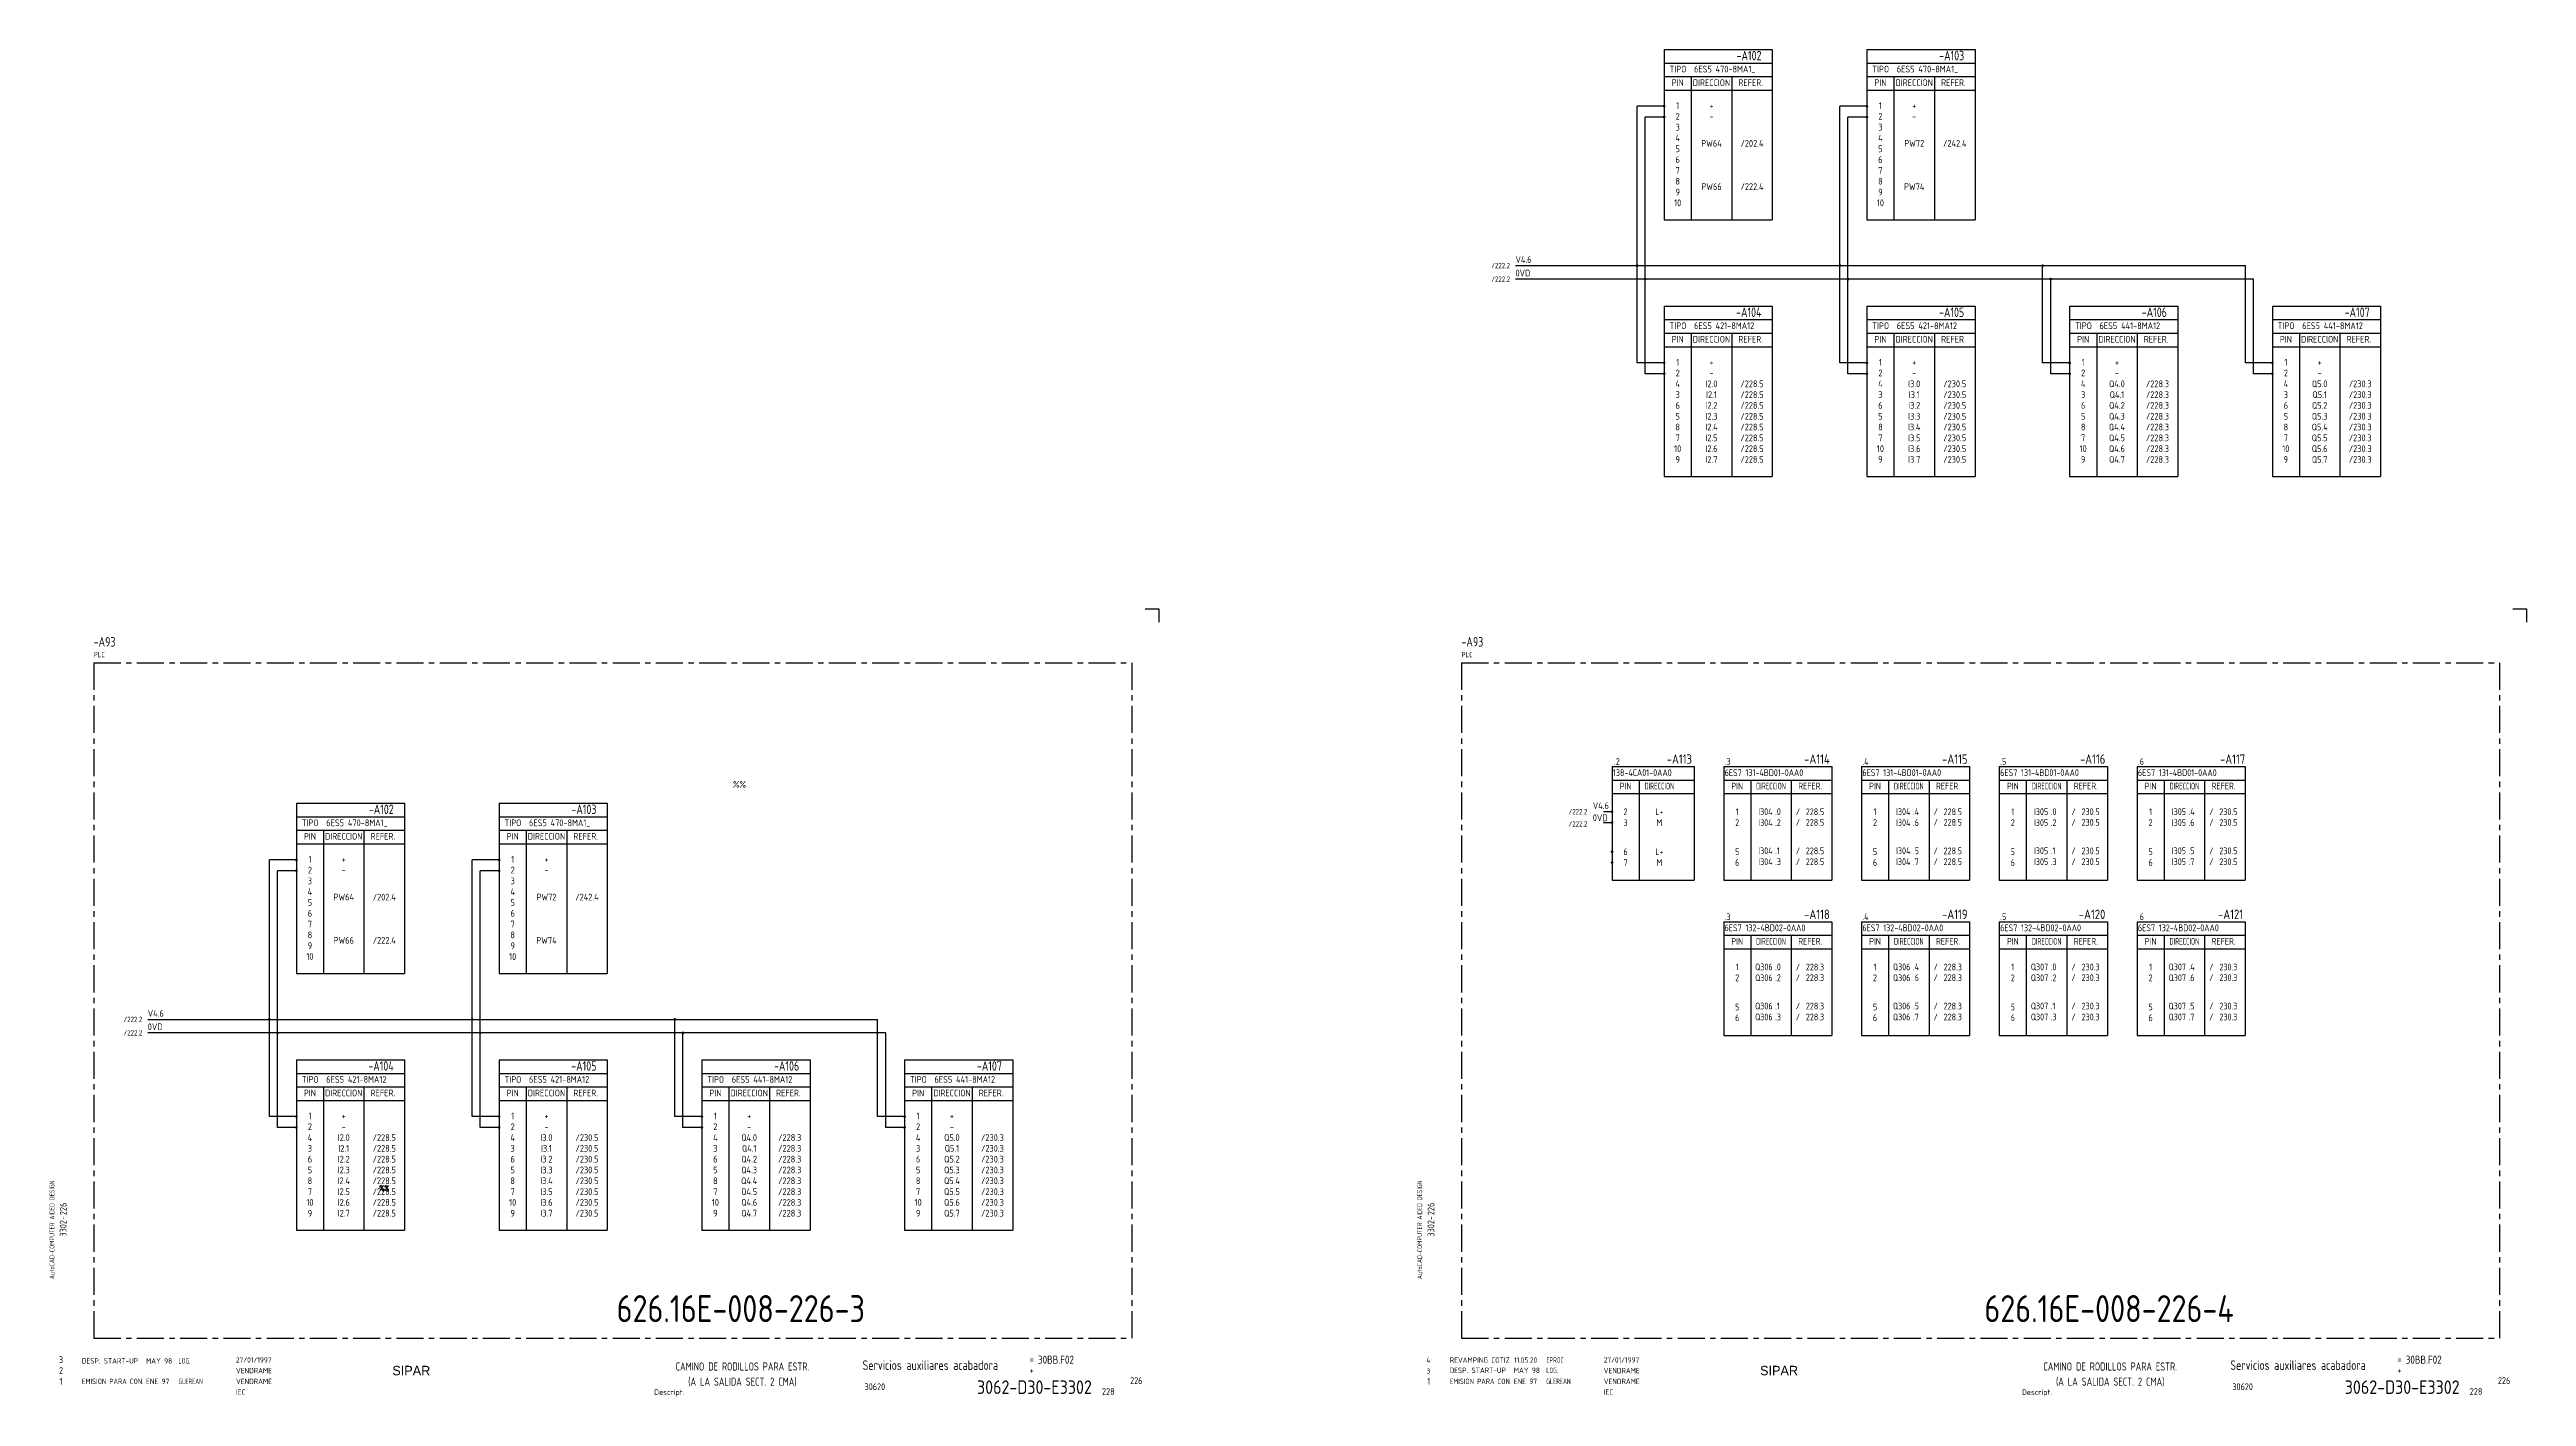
# Model space of a CAD drawing. Extents: x 10 to 926, y 5 to 504.
import ezdxf
from ezdxf.enums import TextEntityAlignment as Align

# ---------------------------------------------------------------- set-up
doc = ezdxf.new("R2010")
doc.units = 0
doc.header["$LTSCALE"] = 8
doc.header["$MEASUREMENT"] = 0
doc.linetypes.add('CENTER', pattern=[2, 1.25, -0.25, 0.25, -0.25])
doc.layers.get('0').update_dxf_attribs({"linetype": 'CONTINUOUS'})
doc.layers.add('CART', color=7, linetype='CONTINUOUS')
doc.styles.add('DIN', font='DIN', dxfattribs={"width": 0.85})
doc.styles.add('SIMPLEX', font='SIMPLEX', dxfattribs={"width": 0.9})
doc.styles.add('UNIV', font='UNIV')

# ---------------------------------------------------------------- blocks, each defined once
blk = doc.blocks.new('WB-FG100')
at = {"layer": 'CART', "color": 1}
for p, q in [((415, 297), (420, 297)), ((420, 297), (420, 292))]:
    blk.add_line(p, q, dxfattribs=at)
at = {"layer": 'CART', "color": 1, "style": 'DIN', "width": 0.8}
blk.add_text('AutoCAD-COMPUTER AIDED DESIGN', height=1.8, rotation=90, dxfattribs=at).set_placement((11.47, 48.84))
at = {"layer": 'CART', "color": 3, "style": 'DIN', "width": 0.8}
for s, p in [('=', (372.24, 17.91)), ('+', (372.24, 13.87))]:
    blk.add_text(s, height=2.5, dxfattribs=at).set_placement(p)
at = {"layer": 'CART', "color": 7, "style": 'DIN', "width": 0.9}
blk.add_attdef('FILE', text='', height=2.5, rotation=90, dxfattribs=at).set_placement((15.95, 68.38), align=Align.CENTER)
for tag, p in [('MOD-3', (13.92, 19)), ('MOD-2', (13.92, 15)), ('MOD-1', (13.92, 11)), ('NR.COMMESSA', (315, 9))]:
    blk.add_attdef(tag, text='', height=2.5, dxfattribs=at).set_placement(p, align=Align.MIDDLE)
at = {"layer": 'CART', "color": 7, "style": 'DIN'}
for tag, width, p in [('REV-3', 0.9, (21.66, 19)), ('DATA-3', 0.9, (45.37, 19)), ('NOME-3', 0.9, (57.37, 19)), ('REV-2', 0.9, (21.66, 15)), ('REV-1', 0.9, (21.66, 11)), ('DATA-2', 0.9, (45.37, 15)), ('DATA-1', 0.9, (45.37, 11)), ('NOME-1', 0.7, (57.37, 11)), ('NOME-2', 0.9, (57.37, 15))]:
    blk.add_attdef(tag, text='', height=2, dxfattribs=dict(at, width=width)).set_placement(p, align=Align.MIDDLE_LEFT)
at = {"layer": 'CART', "color": 7, "style": 'DIN', "width": 0.9}
for tag, p, height in [('DATA', (78.64, 17.94), 2), ('ESECUTORE', (78.64, 13.97), 2), ('CONTROLLORE', (78.64, 9.99), 2), ('NORMA', (78.64, 6.01), 2), ('SEGUE', (398.93, 5.65), 2.8)]:
    blk.add_attdef(tag, p, '', height=height, dxfattribs=at)
at = {"layer": 'CART', "color": 2, "style": 'DIN', "width": 0.9}
for tag, p in [('TITOLO-1/3', (266.5, 18.23)), ('TITOLO-3/3', (266.5, 8.13)), ('TITOLO-2/3', (266.5, 13.18)), ('TITOLO-2/2', (266.5, 10.68)), ('TITOLO-1/2', (266.5, 15.73))]:
    blk.add_attdef(tag, text='', height=3.5, dxfattribs=at).set_placement(p, align=Align.MIDDLE)
at = {"layer": 'CART', "color": 3, "style": 'DIN', "width": 0.9}
blk.add_attdef('ASSIEME', text='', height=3.5, dxfattribs=at).set_placement((334, 17), align=Align.MIDDLE)
at = {"layer": 'CART', "color": 3, "style": 'DIN', "width": 0.85}
for tag, p in [('=', (375.33, 16.63)), ('+', (375.33, 12.76))]:
    blk.add_attdef(tag, text='', height=3, dxfattribs=at).set_placement(p, align=Align.BOTTOM_LEFT)
at = {"layer": 'CART', "color": 2, "style": 'DIN', "width": 0.9}
blk.add_attdef('DISEGNO', text='', height=5, dxfattribs=at).set_placement((395.27, 6.35), align=Align.RIGHT)
at = {"layer": 'CART', "color": 3, "style": 'DIN', "width": 0.9}
blk.add_attdef('FOGLIO', text='', height=2.8, dxfattribs=at).set_placement((414.2, 9.56), align=Align.RIGHT)
at = {"layer": 'CART', "color": 1, "style": 'DIN', "width": 0.9}
blk.add_attdef('TIPOLOGIA', (233.37, 6), '', height=2, dxfattribs=at)
blk = doc.blocks.new('DESP')
at = {"linetype": 'Continuous', "style": 'DIN'}
for s, width, p in [('DESP. START-UP', 0.85, (21.62, 17.59)), ('MAY 98', 0.85, (45.38, 17.59)), ('LOG.', 0.7, (57.38, 17.59))]:
    blk.add_text(s, height=2, dxfattribs=dict(at, width=width)).set_placement(p)

msp = doc.modelspace()

# ---------------------------------------------------------------- linework, layer by layer
at = {"color": 3}
for p, q in [((607, 504), (607, 441)), ((607, 504), (647, 504)), ((647, 504), (647, 441)), ((682, 504), (682, 441)), ((682, 504), (722, 504)), ((722, 504), (722, 441)), ((607, 499), (647, 499)), ((682, 499), (722, 499)), ((607, 494), (647, 494)), ((607, 489), (647, 489)), ((617, 494), (617, 441)), ((632, 494), (632, 441)), ((682, 494), (722, 494)), ((682, 489), (722, 489)), ((692, 494), (692, 441)), ((707, 494), (707, 441)), ((607, 441), (647, 441)), ((682, 441), (722, 441)), ((607, 409), (607, 346)), ((607, 409), (647, 409)), ((607, 404), (647, 404)), ((647, 409), (647, 346)), ((682, 409), (722, 409)), ((682, 409), (682, 346)), ((682, 404), (722, 404)), ((722, 409), (722, 346)), ((757, 409), (797, 409)), ((757, 409), (757, 346)), ((757, 404), (797, 404)), ((797, 409), (797, 346)), ((832, 409), (872, 409)), ((832, 409), (832, 346)), ((832, 404), (872, 404)), ((872, 409), (872, 346)), ((607, 399), (647, 399)), ((617, 399), (617, 346)), ((632, 399), (632, 346)), ((682, 399), (722, 399)), ((692, 399), (692, 346)), ((707, 399), (707, 346)), ((757, 399), (797, 399)), ((767, 399), (767, 346)), ((782, 399), (782, 346)), ((832, 399), (872, 399)), ((842, 399), (842, 346)), ((857, 399), (857, 346)), ((607, 394), (647, 394)), ((682, 394), (722, 394)), ((757, 394), (797, 394)), ((832, 394), (872, 394)), ((607, 346), (647, 346)), ((682, 346), (722, 346)), ((757, 346), (797, 346)), ((832, 346), (872, 346)), ((587.72, 238.59), (587.72, 196.46)), ((587.72, 238.59), (618.04, 238.59)), ((618.04, 238.59), (618.04, 196.46)), ((629.02, 238.59), (669.02, 238.59)), ((629.02, 238.59), (629.02, 196.46)), ((669.02, 238.59), (669.02, 196.46)), ((680, 238.59), (680, 196.46)), ((680, 238.59), (720, 238.59)), ((720, 238.59), (720, 196.46)), ((730.97, 238.59), (770.97, 238.59)), ((730.97, 238.59), (730.97, 196.46)), ((770.97, 238.59), (770.97, 196.46)), ((781.95, 238.59), (821.95, 238.59)), ((781.95, 238.59), (781.95, 196.46)), ((821.95, 238.59), (821.95, 196.46)), ((587.72, 233.59), (618.04, 233.59)), ((597.72, 233.59), (597.72, 196.46)), ((629.02, 233.59), (669.02, 233.59)), ((639.02, 233.59), (639.02, 196.46)), ((654.02, 233.59), (654.02, 196.46)), ((680, 233.59), (720, 233.59)), ((690, 233.59), (690, 196.46)), ((705, 233.59), (705, 196.46)), ((730.97, 233.59), (770.97, 233.59)), ((740.97, 233.59), (740.97, 196.46)), ((755.97, 233.59), (755.97, 196.46)), ((781.95, 233.59), (821.95, 233.59)), ((791.95, 233.59), (791.95, 196.46)), ((806.95, 233.59), (806.95, 196.46)), ((101, 225), (101, 162)), ((101, 225), (141, 225)), ((101, 220), (141, 220)), ((141, 225), (141, 162)), ((176, 225), (176, 162)), ((176, 225), (216, 225)), ((176, 220), (216, 220)), ((216, 225), (216, 162)), ((587.72, 228.59), (618.04, 228.59)), ((629.02, 228.59), (669.02, 228.59)), ((680, 228.59), (720, 228.59)), ((730.97, 228.59), (770.97, 228.59)), ((781.95, 228.59), (821.95, 228.59)), ((101, 215), (141, 215)), ((111, 215), (111, 162)), ((126, 215), (126, 162)), ((176, 215), (216, 215)), ((186, 215), (186, 162)), ((201, 215), (201, 162)), ((101, 210), (141, 210)), ((176, 210), (216, 210)), ((587.72, 196.46), (618.04, 196.46)), ((629.02, 196.46), (669.02, 196.46)), ((680, 196.46), (720, 196.46)), ((730.97, 196.46), (770.97, 196.46)), ((781.95, 196.46), (821.95, 196.46)), ((629.02, 181.13), (629.02, 139)), ((629.02, 181.13), (669.02, 181.13)), ((629.02, 176.13), (669.02, 176.13)), ((639.02, 176.13), (639.02, 139)), ((654.02, 176.13), (654.02, 139)), ((669.02, 181.13), (669.02, 139)), ((680, 181.13), (720, 181.13)), ((680, 181.13), (680, 139)), ((680, 176.13), (720, 176.13)), ((690, 176.13), (690, 139)), ((705, 176.13), (705, 139)), ((720, 181.13), (720, 139)), ((730.97, 181.13), (770.97, 181.13)), ((730.97, 181.13), (730.97, 139)), ((730.97, 176.13), (770.97, 176.13)), ((740.97, 176.13), (740.97, 139)), ((755.97, 176.13), (755.97, 139)), ((770.97, 181.13), (770.97, 139)), ((781.95, 181.13), (821.95, 181.13)), ((781.95, 181.13), (781.95, 139)), ((781.95, 176.13), (821.95, 176.13)), ((791.95, 176.13), (791.95, 139)), ((806.95, 176.13), (806.95, 139)), ((821.95, 181.13), (821.95, 139)), ((629.02, 171.13), (669.02, 171.13)), ((680, 171.13), (720, 171.13)), ((730.97, 171.13), (770.97, 171.13)), ((781.95, 171.13), (821.95, 171.13)), ((101, 162), (141, 162)), ((176, 162), (216, 162)), ((629.02, 139), (669.02, 139)), ((680, 139), (720, 139)), ((730.97, 139), (770.97, 139)), ((781.95, 139), (821.95, 139)), ((101, 130), (101, 67)), ((101, 130), (141, 130)), ((141, 130), (141, 67)), ((176, 130), (216, 130)), ((176, 130), (176, 67)), ((216, 130), (216, 67)), ((251, 130), (291, 130)), ((251, 130), (251, 67)), ((291, 130), (291, 67)), ((326, 130), (366, 130)), ((326, 130), (326, 67)), ((366, 130), (366, 67)), ((101, 125), (141, 125)), ((101, 120), (141, 120)), ((111, 120), (111, 67)), ((126, 120), (126, 67)), ((176, 125), (216, 125)), ((176, 120), (216, 120)), ((186, 120), (186, 67)), ((201, 120), (201, 67)), ((251, 125), (291, 125)), ((251, 120), (291, 120)), ((261, 120), (261, 67)), ((276, 120), (276, 67)), ((326, 125), (366, 125)), ((326, 120), (366, 120)), ((336, 120), (336, 67)), ((351, 120), (351, 67)), ((101, 115), (141, 115)), ((176, 115), (216, 115)), ((251, 115), (291, 115)), ((326, 115), (366, 115)), ((101, 67), (141, 67)), ((176, 67), (216, 67)), ((251, 67), (291, 67)), ((326, 67), (366, 67))]:
    msp.add_line(p, q, dxfattribs=at)
for p, q in [((597, 388), (597, 483)), ((607, 483), (597, 483)), ((600, 384), (600, 479)), ((607, 479), (600, 479)), ((672, 388), (672, 483)), ((682, 483), (672, 483)), ((675, 384), (675, 479)), ((682, 479), (675, 479)), ((552, 424), (822, 424)), ((747, 388), (747, 424)), ((822, 388), (822, 424)), ((825, 419), (552, 419)), ((750, 384), (750, 419)), ((825, 384), (825, 419)), ((607, 388), (597, 388)), ((682, 388), (672, 388)), ((757, 388), (747, 388)), ((832, 388), (822, 388)), ((607, 384), (600, 384)), ((682, 384), (675, 384)), ((757, 384), (750, 384)), ((832, 384), (825, 384)), ((587.72, 221.87), (584.6, 221.87)), ((584.6, 217.87), (587.72, 217.87)), ((91, 109), (91, 204)), ((101, 204), (91, 204)), ((166, 109), (166, 204)), ((176, 204), (166, 204)), ((94, 105), (94, 200)), ((101, 200), (94, 200)), ((169, 105), (169, 200)), ((176, 200), (169, 200)), ((46, 145), (316, 145)), ((319, 140), (46, 140)), ((241, 109), (241, 145)), ((244, 105), (244, 140)), ((316, 109), (316, 145)), ((319, 105), (319, 140)), ((101, 109), (91, 109)), ((101, 105), (94, 105)), ((176, 109), (166, 109)), ((176, 105), (169, 105)), ((251, 109), (241, 109)), ((251, 105), (244, 105)), ((326, 109), (316, 109)), ((326, 105), (319, 105))]:
    msp.add_line(p, q)
at = {"color": 3, "linetype": 'CENTER'}
for p, q in [((26, 277), (410, 277)), ((26, 277), (26, 27)), ((410, 277), (410, 27)), ((532, 277), (916, 277)), ((532, 277), (532, 27)), ((916, 277), (916, 27)), ((26, 27), (410, 27)), ((532, 27), (916, 27))]:
    msp.add_line(p, q, dxfattribs=at)
at = {"linetype": 'Continuous', "const_width": 0.5}
for points in [[(606.75, 483, 1), (607.25, 483, 1)], [(606.75, 479, 1), (607.25, 479, 1)], [(681.75, 483, 1), (682.25, 483, 1)], [(681.75, 479, 1), (682.25, 479, 1)], [(606.75, 388, 1), (607.25, 388, 1)], [(681.75, 388, 1), (682.25, 388, 1)], [(756.75, 388, 1), (757.25, 388, 1)], [(831.75, 388, 1), (832.25, 388, 1)], [(606.75, 384, 1), (607.25, 384, 1)], [(681.75, 384, 1), (682.25, 384, 1)], [(756.75, 384, 1), (757.25, 384, 1)], [(831.75, 384, 1), (832.25, 384, 1)], [(587.47, 221.87, 1), (587.97, 221.87, 1)], [(587.47, 217.87, 1), (587.97, 217.87, 1)], [(100.75, 204, 1), (101.25, 204, 1)], [(175.75, 204, 1), (176.25, 204, 1)], [(587.47, 207.03, 1), (587.97, 207.03, 1)], [(587.47, 203.03, 1), (587.97, 203.03, 1)], [(100.75, 200, 1), (101.25, 200, 1)], [(175.75, 200, 1), (176.25, 200, 1)], [(100.75, 109, 1), (101.25, 109, 1)], [(100.75, 105, 1), (101.25, 105, 1)], [(175.75, 109, 1), (176.25, 109, 1)], [(175.75, 105, 1), (176.25, 105, 1)], [(250.75, 109, 1), (251.25, 109, 1)], [(250.75, 105, 1), (251.25, 105, 1)], [(325.75, 109, 1), (326.25, 109, 1)], [(325.75, 105, 1), (326.25, 105, 1)]]:
    msp.add_lwpolyline(points, format="xyb", close=True, dxfattribs=at)
at = {"const_width": 0.5}
for points in [[(596.75, 424, 1), (597.25, 424, 1)], [(671.75, 424, 1), (672.25, 424, 1)], [(746.75, 424, 1), (747.25, 424, 1)], [(599.75, 419, 1), (600.25, 419, 1)], [(674.75, 419, 1), (675.25, 419, 1)], [(749.75, 419, 1), (750.25, 419, 1)], [(90.75, 145, 1), (91.25, 145, 1)], [(93.75, 140, 1), (94.25, 140, 1)], [(165.75, 145, 1), (166.25, 145, 1)], [(168.75, 140, 1), (169.25, 140, 1)], [(240.75, 145, 1), (241.25, 145, 1)], [(243.75, 140, 1), (244.25, 140, 1)]]:
    msp.add_lwpolyline(points, format="xyb", close=True, dxfattribs=at)

# ---------------------------------------------------------------- block references
at = {"linetype": 'Continuous'}
for p in [(0, 0), (506, -3.51)]:
    msp.add_blockref('DESP', p, dxfattribs=at)
at = {"layer": 'CART'}
ref = msp.add_blockref('WB-FG100', (0, 0), dxfattribs=at)
ref.add_attrib('TIPOLOGIA', 'Descript.', (233.37, 6), dxfattribs={"color": 1, "height": 2, "style": 'DIN', "width": 0.9})
ref.add_attrib('ASSIEME', 'Servicios auxiliares acabadora', dxfattribs={"color": 3, "height": 3.5, "style": 'DIN', "width": 0.8}).set_placement((335.5, 17), align=Align.MIDDLE)
ref.add_attrib('=', '30BB.F02', dxfattribs={"color": 3, "height": 3, "style": 'DIN', "width": 0.85}).set_placement((375.33, 16.63), align=Align.BOTTOM_LEFT)
ref.add_attrib('NR.COMMESSA', '30620', dxfattribs={"color": 7, "height": 2.5, "style": 'DIN', "width": 0.9}).set_placement((315, 9), align=Align.MIDDLE)
ref.add_attrib('DISEGNO', '3062-D30-E3302', dxfattribs={"color": 2, "height": 5, "style": 'DIN', "width": 0.9}).set_placement((395.27, 6.35), align=Align.RIGHT)
ref.add_attrib('DATA', '27/01/1997', (78.64, 17.94), dxfattribs={"color": 7, "height": 2, "style": 'DIN', "width": 0.85})
ref.add_attrib('ESECUTORE', 'VENDRAME', (78.64, 13.97), dxfattribs={"color": 7, "height": 2, "style": 'DIN', "width": 0.85})
ref.add_attrib('CONTROLLORE', 'VENDRAME', (78.64, 9.99), dxfattribs={"color": 7, "height": 2, "style": 'DIN', "width": 0.85})
ref.add_attrib('NORMA', 'IEC', (78.64, 6.01), dxfattribs={"color": 7, "height": 2, "style": 'DIN', "width": 0.85})
ref.add_attrib('MOD-1', '1', dxfattribs={"color": 7, "height": 2.5, "style": 'DIN', "width": 0.9}).set_placement((13.92, 11), align=Align.MIDDLE)
ref.add_attrib('REV-1', 'EMISION PARA CON.', dxfattribs={"color": 7, "height": 2, "style": 'DIN', "width": 0.8}).set_placement((21.66, 11), align=Align.MIDDLE_LEFT)
ref.add_attrib('DATA-1', 'ENE 97', dxfattribs={"color": 7, "height": 2, "style": 'DIN', "width": 0.85}).set_placement((45.37, 11), align=Align.MIDDLE_LEFT)
ref.add_attrib('NOME-1', 'GLEREAN', dxfattribs={"color": 7, "height": 2, "style": 'DIN', "width": 0.7}).set_placement((57.37, 11), align=Align.MIDDLE_LEFT)
ref.add_attrib('MOD-2', '2', dxfattribs={"color": 7, "height": 2.5, "style": 'DIN', "width": 0.9}).set_placement((13.92, 15), align=Align.MIDDLE)
ref.add_attrib('MOD-3', '3', dxfattribs={"color": 7, "height": 2.5, "style": 'DIN', "width": 0.9}).set_placement((13.92, 19), align=Align.MIDDLE)
ref.add_attrib('FILE', '3302-', dxfattribs={"color": 7, "height": 2.5, "rotation": 90, "style": 'DIN', "width": 0.9}).set_placement((15.95, 68.38), align=Align.CENTER)
ref = msp.add_blockref('WB-FG100', (506, 0), dxfattribs=at)
ref.add_attrib('TIPOLOGIA', 'Descript.', (739.37, 6), dxfattribs={"color": 1, "height": 2, "style": 'DIN', "width": 0.9})
ref.add_attrib('ASSIEME', 'Servicios auxiliares acabadora', dxfattribs={"color": 3, "height": 3.5, "style": 'DIN', "width": 0.8}).set_placement((841.5, 17), align=Align.MIDDLE)
ref.add_attrib('=', '30BB.F02', dxfattribs={"color": 3, "height": 3, "style": 'DIN', "width": 0.85}).set_placement((881.33, 16.63), align=Align.BOTTOM_LEFT)
ref.add_attrib('NR.COMMESSA', '30620', dxfattribs={"color": 7, "height": 2.5, "style": 'DIN', "width": 0.9}).set_placement((821, 9), align=Align.MIDDLE)
ref.add_attrib('DISEGNO', '3062-D30-E3302', dxfattribs={"color": 2, "height": 5, "style": 'DIN', "width": 0.9}).set_placement((901.27, 6.35), align=Align.RIGHT)
ref.add_attrib('DATA', '27/01/1997', (584.64, 17.94), dxfattribs={"color": 7, "height": 2, "style": 'DIN', "width": 0.85})
ref.add_attrib('ESECUTORE', 'VENDRAME', (584.64, 13.97), dxfattribs={"color": 7, "height": 2, "style": 'DIN', "width": 0.85})
ref.add_attrib('CONTROLLORE', 'VENDRAME', (584.64, 9.99), dxfattribs={"color": 7, "height": 2, "style": 'DIN', "width": 0.85})
ref.add_attrib('NORMA', 'IEC', (584.64, 6.01), dxfattribs={"color": 7, "height": 2, "style": 'DIN', "width": 0.85})
ref.add_attrib('MOD-1', '1', dxfattribs={"color": 7, "height": 2.5, "style": 'DIN', "width": 0.9}).set_placement((519.92, 11), align=Align.MIDDLE)
ref.add_attrib('REV-1', 'EMISION PARA CON.', dxfattribs={"color": 7, "height": 2, "style": 'DIN', "width": 0.8}).set_placement((527.66, 11), align=Align.MIDDLE_LEFT)
ref.add_attrib('DATA-1', 'ENE 97', dxfattribs={"color": 7, "height": 2, "style": 'DIN', "width": 0.85}).set_placement((551.37, 11), align=Align.MIDDLE_LEFT)
ref.add_attrib('NOME-1', 'GLEREAN', dxfattribs={"color": 7, "height": 2, "style": 'DIN', "width": 0.7}).set_placement((563.37, 11), align=Align.MIDDLE_LEFT)
ref.add_attrib('FILE', '3302-', dxfattribs={"color": 7, "height": 2.5, "rotation": 90, "style": 'DIN', "width": 0.9}).set_placement((521.95, 68.38), align=Align.CENTER)

# ---------------------------------------------------------------- texts
at = {"style": 'DIN'}
for s, height, width, p in [('TIPO  6ES5 470-8MA1_', 2.5, 0.8, (609, 495.5)), ('TIPO  6ES5 470-8MA1_', 2.5, 0.8, (684, 495.5)), ('V4.6', 2.5, 0.8, (552, 425)), ('0VD', 2.5, 0.8, (552, 420)), ('TIPO  6ES5 421-8MA12', 2.5, 0.8, (609, 400.5)), ('TIPO  6ES5 421-8MA12', 2.5, 0.8, (684, 400.5)), ('TIPO  6ES5 441-8MA12', 2.5, 0.8, (759, 400.5)), ('TIPO  6ES5 441-8MA12', 2.5, 0.8, (834, 400.5)), ('PLC', 2, 0.8, (26, 279)), ('PLC', 2, 0.8, (532, 279)), ('%%', 2.5, 0.85, (262.5, 230.75)), ('138-4CA01-0AA0', 2.5, 0.85, (588.05, 235.09)), ('6ES7 131-4BD01-0AA0', 2.5, 0.85, (629.34, 235.09)), ('6ES7 131-4BD01-0AA0', 2.5, 0.85, (680.32, 235.09)), ('6ES7 131-4BD01-0AA0', 2.5, 0.85, (731.3, 235.09)), ('6ES7 131-4BD01-0AA0', 2.5, 0.85, (782.27, 235.09)), ('V4.6', 2.5, 0.8, (580.6, 222.87)), ('0VD', 2.5, 0.8, (580.6, 218.36)), ('.0', 2.5, 0.85, (648.05, 220.64)), ('.4', 2.5, 0.85, (699.03, 220.64)), ('.0', 2.5, 0.85, (750.01, 220.64)), ('.4', 2.5, 0.85, (800.99, 220.64)), ('TIPO  6ES5 470-8MA1_', 2.5, 0.8, (103, 216.5)), ('TIPO  6ES5 470-8MA1_', 2.5, 0.8, (178, 216.5)), ('.2', 2.5, 0.85, (648.05, 216.59)), ('.6', 2.5, 0.85, (699.03, 216.59)), ('.2', 2.5, 0.85, (750.01, 216.59)), ('.6', 2.5, 0.85, (800.99, 216.59)), ('.1', 2.5, 0.85, (648.05, 206.14)), ('.3', 2.5, 0.85, (648.05, 202.1)), ('.5', 2.5, 0.85, (699.03, 206.14)), ('.7', 2.5, 0.85, (699.03, 202.1)), ('.1', 2.5, 0.85, (750.01, 206.14)), ('.3', 2.5, 0.85, (750.01, 202.1)), ('.5', 2.5, 0.85, (800.99, 206.14)), ('.7', 2.5, 0.85, (800.99, 202.1)), ('6ES7 132-4BD02-0AA0', 2.5, 0.85, (629.34, 177.63)), ('6ES7 132-4BD02-0AA0', 2.5, 0.85, (680.32, 177.63)), ('6ES7 132-4BD02-0AA0', 2.5, 0.85, (731.3, 177.63)), ('6ES7 132-4BD02-0AA0', 2.5, 0.85, (782.27, 177.63)), ('.0', 2.5, 0.85, (648.05, 163.17)), ('.4', 2.5, 0.85, (699.03, 163.17)), ('.0', 2.5, 0.85, (750.01, 163.17)), ('.4', 2.5, 0.85, (800.99, 163.17)), ('.2', 2.5, 0.85, (648.05, 159.13)), ('.6', 2.5, 0.85, (699.03, 159.13)), ('.2', 2.5, 0.85, (750.01, 159.13)), ('.6', 2.5, 0.85, (800.99, 159.13)), ('V4.6', 2.5, 0.8, (46, 146)), ('.1', 2.5, 0.85, (648.05, 148.68)), ('.3', 2.5, 0.85, (648.05, 144.64)), ('.5', 2.5, 0.85, (699.03, 148.68)), ('.7', 2.5, 0.85, (699.03, 144.64)), ('.1', 2.5, 0.85, (750.01, 148.68)), ('.3', 2.5, 0.85, (750.01, 144.64)), ('.5', 2.5, 0.85, (800.99, 148.68)), ('.7', 2.5, 0.85, (800.99, 144.64)), ('0VD', 2.5, 0.8, (46, 141)), ('TIPO  6ES5 421-8MA12', 2.5, 0.8, (103, 121.5)), ('TIPO  6ES5 421-8MA12', 2.5, 0.8, (178, 121.5)), ('TIPO  6ES5 441-8MA12', 2.5, 0.8, (253, 121.5)), ('TIPO  6ES5 441-8MA12', 2.5, 0.8, (328, 121.5)), ('228', 2.5, 0.8, (399, 6)), ('228', 2.5, 0.8, (905, 6))]:
    msp.add_text(s, height=height, dxfattribs=dict(at, width=width)).set_placement(p)
at = {"color": 3, "style": 'DIN'}
for s, height, width, p in [('-A102', 3.5, 0.8, (643, 500)), ('-A103', 3.5, 0.8, (718, 500)), ('-A104', 3.5, 0.8, (643, 405)), ('-A105', 3.5, 0.8, (718, 405)), ('-A106', 3.5, 0.8, (793, 405)), ('-A107', 3.5, 0.8, (868, 405)), ('-A113', 3.5, 0.85, (617.27, 239.59)), ('-A114', 3.5, 0.85, (668.25, 239.59)), ('-A115', 3.5, 0.85, (719.22, 239.59)), ('-A116', 3.5, 0.85, (770.2, 239.59)), ('-A117', 3.5, 0.85, (821.95, 239.59)), ('-A102', 3.5, 0.8, (137, 221)), ('-A103', 3.5, 0.8, (212, 221)), ('-A118', 3.5, 0.85, (668.25, 182.13)), ('-A119', 3.5, 0.85, (719.22, 182.13)), ('-A120', 3.5, 0.85, (770.2, 182.13)), ('-A121', 3.5, 0.85, (821.18, 182.13)), ('-A104', 3.5, 0.8, (137, 126)), ('-A105', 3.5, 0.8, (212, 126)), ('-A106', 3.5, 0.8, (287, 126)), ('-A107', 3.5, 0.8, (362, 126)), ('226', 2.56, 0.8, (414, 10)), ('226', 2.56, 0.8, (920, 10))]:
    msp.add_text(s, height=height, dxfattribs=dict(at, width=width)).set_placement(p, align=Align.RIGHT)
at = {"style": 'DIN'}
for s, width, p in [('PIN', 0.8, (612, 490.5)), ('DIRECCION', 0.8, (624.5, 490.5)), ('REFER.', 0.8, (639, 490.5)), ('PIN', 0.8, (687, 490.5)), ('DIRECCION', 0.8, (699.5, 490.5)), ('REFER.', 0.8, (714, 490.5)), ('3', 0.8, (612, 474)), ('2', 0.8, (612, 478)), ('1', 0.8, (612, 482)), ('+', 0.8, (624.5, 482)), ('-', 0.8, (624.5, 478)), ('3', 0.8, (687, 474)), ('2', 0.8, (687, 478)), ('1', 0.8, (687, 482)), ('+', 0.8, (699.5, 482)), ('-', 0.8, (699.5, 478)), ('4', 0.8, (612, 470)), ('5', 0.8, (612, 466)), ('PW64', 0.8, (624.5, 468)), ('/202.4', 0.8, (639.5, 468)), ('4', 0.8, (687, 470)), ('5', 0.8, (687, 466)), ('PW72', 0.8, (699.5, 468)), ('/242.4', 0.8, (714.5, 468)), ('7', 0.8, (612, 458)), ('6', 0.8, (612, 462)), ('7', 0.8, (687, 458)), ('6', 0.8, (687, 462)), ('9', 0.8, (612, 450)), ('8', 0.8, (612, 454)), ('PW66', 0.8, (624.5, 452)), ('/222.4', 0.8, (639.5, 452)), ('9', 0.8, (687, 450)), ('8', 0.8, (687, 454)), ('PW74', 0.8, (699.5, 452)), ('10', 0.8, (612, 446)), ('10', 0.8, (687, 446)), ('PIN', 0.8, (612, 395.5)), ('DIRECCION', 0.8, (624.5, 395.5)), ('REFER.', 0.8, (639, 395.5)), ('PIN', 0.8, (687, 395.5)), ('DIRECCION', 0.8, (699.5, 395.5)), ('REFER.', 0.8, (714, 395.5)), ('PIN', 0.8, (762, 395.5)), ('DIRECCION', 0.8, (774.5, 395.5)), ('REFER.', 0.8, (789, 395.5)), ('PIN', 0.8, (837, 395.5)), ('DIRECCION', 0.8, (849.5, 395.5)), ('REFER.', 0.8, (864, 395.5)), ('2', 0.8, (612, 383)), ('1', 0.8, (612, 387)), ('+', 0.8, (624.5, 387)), ('2', 0.8, (687, 383)), ('1', 0.8, (687, 387)), ('+', 0.8, (699.5, 387)), ('2', 0.8, (762, 383)), ('1', 0.8, (762, 387)), ('+', 0.8, (774.5, 387)), ('2', 0.8, (837, 383)), ('1', 0.8, (837, 387)), ('+', 0.8, (849.5, 387)), ('4', 0.8, (612, 379)), ('3', 0.8, (612, 375)), ('I2.0', 0.8, (624.5, 379)), ('I2.1', 0.8, (624.5, 375)), ('-', 0.8, (624.5, 383)), ('/228.5', 0.8, (639.5, 379)), ('/228.5', 0.8, (639.5, 375)), ('4', 0.8, (687, 379)), ('3', 0.8, (687, 375)), ('I3.0', 0.8, (699.5, 379)), ('I3.1', 0.8, (699.5, 375)), ('-', 0.8, (699.5, 383)), ('/230.5', 0.8, (714.5, 379)), ('/230.5', 0.8, (714.5, 375)), ('4', 0.8, (762, 379)), ('3', 0.8, (762, 375)), ('Q4.0', 0.8, (774.5, 379)), ('Q4.1', 0.8, (774.5, 375)), ('-', 0.8, (774.5, 383)), ('/228.3', 0.8, (789.5, 379)), ('/228.3', 0.8, (789.5, 375)), ('4', 0.8, (837, 379)), ('3', 0.8, (837, 375)), ('Q5.0', 0.8, (849.5, 379)), ('Q5.1', 0.8, (849.5, 375)), ('-', 0.8, (849.5, 383)), ('/230.3', 0.8, (864.5, 379)), ('/230.3', 0.8, (864.5, 375)), ('5', 0.8, (612, 367)), ('6', 0.8, (612, 371)), ('I2.3', 0.8, (624.5, 367)), ('I2.2', 0.8, (624.5, 371)), ('/228.5', 0.8, (639.5, 371)), ('/228.5', 0.8, (639.5, 367)), ('5', 0.8, (687, 367)), ('6', 0.8, (687, 371)), ('I3.3', 0.8, (699.5, 367)), ('I3.2', 0.8, (699.5, 371)), ('/230.5', 0.8, (714.5, 371)), ('/230.5', 0.8, (714.5, 367)), ('5', 0.8, (762, 367)), ('6', 0.8, (762, 371)), ('Q4.3', 0.8, (774.5, 367)), ('Q4.2', 0.8, (774.5, 371)), ('/228.3', 0.8, (789.5, 371)), ('/228.3', 0.8, (789.5, 367)), ('5', 0.8, (837, 367)), ('6', 0.8, (837, 371)), ('Q5.3', 0.8, (849.5, 367)), ('Q5.2', 0.8, (849.5, 371)), ('/230.3', 0.8, (864.5, 371)), ('/230.3', 0.8, (864.5, 367)), ('10', 0.8, (612, 355)), ('7', 0.8, (612, 359)), ('8', 0.8, (612, 363)), ('I2.4', 0.8, (624.5, 363)), ('I2.5', 0.8, (624.5, 359)), ('I2.6', 0.8, (624.5, 355)), ('/228.5', 0.8, (639.5, 363)), ('/228.5', 0.8, (639.5, 359)), ('/228.5', 0.8, (639.5, 355)), ('10', 0.8, (687, 355)), ('7', 0.8, (687, 359)), ('8', 0.8, (687, 363)), ('I3.4', 0.8, (699.5, 363)), ('I3.5', 0.8, (699.5, 359)), ('I3.6', 0.8, (699.5, 355)), ('/230.5', 0.8, (714.5, 363)), ('/230.5', 0.8, (714.5, 359)), ('/230.5', 0.8, (714.5, 355)), ('10', 0.8, (762, 355)), ('7', 0.8, (762, 359)), ('8', 0.8, (762, 363)), ('Q4.4', 0.8, (774.5, 363)), ('Q4.5', 0.8, (774.5, 359)), ('Q4.6', 0.8, (774.5, 355)), ('/228.3', 0.8, (789.5, 363)), ('/228.3', 0.8, (789.5, 359)), ('/228.3', 0.8, (789.5, 355)), ('10', 0.8, (837, 355)), ('7', 0.8, (837, 359)), ('8', 0.8, (837, 363)), ('Q5.4', 0.8, (849.5, 363)), ('Q5.5', 0.8, (849.5, 359)), ('Q5.6', 0.8, (849.5, 355)), ('/230.3', 0.8, (864.5, 363)), ('/230.3', 0.8, (864.5, 359)), ('/230.3', 0.8, (864.5, 355)), ('9', 0.8, (612, 351)), ('I2.7', 0.8, (624.5, 351)), ('/228.5', 0.8, (639.5, 351)), ('9', 0.8, (687, 351)), ('I3.7', 0.8, (699.5, 351)), ('/230.5', 0.8, (714.5, 351)), ('9', 0.8, (762, 351)), ('Q4.7', 0.8, (774.5, 351)), ('/228.3', 0.8, (789.5, 351)), ('9', 0.8, (837, 351)), ('Q5.7', 0.8, (849.5, 351)), ('/230.3', 0.8, (864.5, 351)), ('.2', 0.85, (589.51, 239.19)), ('.3', 0.85, (630.47, 239.19)), ('.4', 0.85, (681.45, 239.19)), ('.5', 0.85, (732.43, 239.19)), ('.6', 0.85, (783.4, 239.19)), ('PIN', 0.85, (592.72, 230.09)), ('PIN', 0.85, (634.02, 230.09)), ('REFER.', 0.85, (661.02, 230.09)), ('PIN', 0.85, (685, 230.09)), ('REFER.', 0.85, (712, 230.09)), ('PIN', 0.85, (735.97, 230.09)), ('REFER.', 0.85, (762.97, 230.09)), ('PIN', 0.85, (786.95, 230.09)), ('REFER.', 0.85, (813.95, 230.09)), ('2', 0.85, (592.72, 220.59)), ('L+', 0.85, (605.22, 220.59)), ('1', 0.85, (634.02, 220.59)), ('/', 0.85, (656.48, 220.59)), ('228.5', 0.85, (662.79, 220.59)), ('1', 0.85, (685, 220.59)), ('/', 0.85, (707.46, 220.59)), ('228.5', 0.85, (713.77, 220.59)), ('1', 0.85, (735.97, 220.59)), ('/', 0.85, (758.44, 220.59)), ('230.5', 0.85, (764.75, 220.59)), ('1', 0.85, (786.95, 220.59)), ('/', 0.85, (809.42, 220.59)), ('230.5', 0.85, (815.73, 220.59)), ('PIN', 0.8, (106, 211.5)), ('DIRECCION', 0.8, (118.5, 211.5)), ('REFER.', 0.8, (133, 211.5)), ('PIN', 0.8, (181, 211.5)), ('DIRECCION', 0.8, (193.5, 211.5)), ('REFER.', 0.8, (208, 211.5)), ('3', 0.85, (592.72, 216.59)), ('M', 0.85, (605.22, 216.59)), ('2', 0.85, (634.02, 216.59)), ('/', 0.85, (656.48, 216.66)), ('228.5', 0.85, (662.79, 216.66)), ('2', 0.85, (685, 216.59)), ('/', 0.85, (707.46, 216.66)), ('228.5', 0.85, (713.77, 216.66)), ('2', 0.85, (735.97, 216.59)), ('/', 0.85, (758.44, 216.66)), ('230.5', 0.85, (764.75, 216.66)), ('2', 0.85, (786.95, 216.59)), ('/', 0.85, (809.42, 216.66)), ('230.5', 0.85, (815.73, 216.66)), ('1', 0.8, (106, 203)), ('+', 0.8, (118.5, 203)), ('1', 0.8, (181, 203)), ('+', 0.8, (193.5, 203)), ('7', 0.85, (592.72, 201.8)), ('6', 0.85, (592.72, 205.8)), ('L+', 0.85, (605.22, 205.8)), ('M', 0.85, (605.22, 201.8)), ('5', 0.85, (634.02, 205.8)), ('6', 0.85, (634.02, 201.8)), ('/', 0.85, (656.48, 206.12)), ('/', 0.85, (656.48, 202.1)), ('228.5', 0.85, (662.79, 206.12)), ('228.5', 0.85, (662.79, 202.1)), ('5', 0.85, (685, 205.8)), ('6', 0.85, (685, 201.8)), ('/', 0.85, (707.46, 206.12)), ('/', 0.85, (707.46, 202.1)), ('228.5', 0.85, (713.77, 206.12)), ('228.5', 0.85, (713.77, 202.1)), ('5', 0.85, (735.97, 205.8)), ('6', 0.85, (735.97, 201.8)), ('/', 0.85, (758.44, 206.12)), ('/', 0.85, (758.44, 202.1)), ('230.5', 0.85, (764.75, 206.12)), ('230.5', 0.85, (764.75, 202.1)), ('5', 0.85, (786.95, 205.8)), ('6', 0.85, (786.95, 201.8)), ('/', 0.85, (809.42, 206.12)), ('/', 0.85, (809.42, 202.1)), ('230.5', 0.85, (815.73, 206.12)), ('230.5', 0.85, (815.73, 202.1)), ('4', 0.8, (106, 191)), ('3', 0.8, (106, 195)), ('2', 0.8, (106, 199)), ('-', 0.8, (118.5, 199)), ('4', 0.8, (181, 191)), ('3', 0.8, (181, 195)), ('2', 0.8, (181, 199)), ('-', 0.8, (193.5, 199)), ('5', 0.8, (106, 187)), ('6', 0.8, (106, 183)), ('PW64', 0.8, (118.5, 189)), ('/202.4', 0.8, (133.5, 189)), ('5', 0.8, (181, 187)), ('6', 0.8, (181, 183)), ('PW72', 0.8, (193.5, 189)), ('/242.4', 0.8, (208.5, 189)), ('.3', 0.85, (630.47, 181.73)), ('.4', 0.85, (681.45, 181.73)), ('.5', 0.85, (732.43, 181.73)), ('.6', 0.85, (783.4, 181.73)), ('7', 0.8, (106, 179)), ('8', 0.8, (106, 175)), ('PW66', 0.8, (118.5, 173)), ('/222.4', 0.8, (133.5, 173)), ('7', 0.8, (181, 179)), ('8', 0.8, (181, 175)), ('PW74', 0.8, (193.5, 173)), ('PIN', 0.85, (634.02, 172.63)), ('REFER.', 0.85, (661.02, 172.63)), ('PIN', 0.85, (685, 172.63)), ('REFER.', 0.85, (712, 172.63)), ('PIN', 0.85, (735.97, 172.63)), ('REFER.', 0.85, (762.97, 172.63)), ('PIN', 0.85, (786.95, 172.63)), ('REFER.', 0.85, (813.95, 172.63)), ('10', 0.8, (106, 167)), ('9', 0.8, (106, 171)), ('10', 0.8, (181, 167)), ('9', 0.8, (181, 171)), ('1', 0.85, (634.02, 163.13)), ('/', 0.85, (656.48, 163.12)), ('228.3', 0.85, (662.79, 163.12)), ('1', 0.85, (685, 163.13)), ('/', 0.85, (707.46, 163.12)), ('228.3', 0.85, (713.77, 163.12)), ('1', 0.85, (735.97, 163.13)), ('/', 0.85, (758.44, 163.12)), ('230.3', 0.85, (764.75, 163.12)), ('1', 0.85, (786.95, 163.13)), ('/', 0.85, (809.42, 163.12)), ('230.3', 0.85, (815.73, 163.12)), ('2', 0.85, (634.02, 159.13)), ('/', 0.85, (656.48, 159.2)), ('228.3', 0.85, (662.79, 159.2)), ('2', 0.85, (685, 159.13)), ('/', 0.85, (707.46, 159.2)), ('228.3', 0.85, (713.77, 159.2)), ('2', 0.85, (735.97, 159.13)), ('/', 0.85, (758.44, 159.2)), ('230.3', 0.85, (764.75, 159.2)), ('2', 0.85, (786.95, 159.13)), ('/', 0.85, (809.42, 159.2)), ('230.3', 0.85, (815.73, 159.2)), ('5', 0.85, (634.02, 148.33)), ('6', 0.85, (634.02, 144.33)), ('/', 0.85, (656.48, 148.66)), ('/', 0.85, (656.48, 144.64)), ('228.3', 0.85, (662.79, 148.66)), ('228.3', 0.85, (662.79, 144.64)), ('5', 0.85, (685, 148.33)), ('6', 0.85, (685, 144.33)), ('/', 0.85, (707.46, 148.66)), ('/', 0.85, (707.46, 144.64)), ('228.3', 0.85, (713.77, 148.66)), ('228.3', 0.85, (713.77, 144.64)), ('5', 0.85, (735.97, 148.33)), ('6', 0.85, (735.97, 144.33)), ('/', 0.85, (758.44, 148.66)), ('/', 0.85, (758.44, 144.64)), ('230.3', 0.85, (764.75, 148.66)), ('230.3', 0.85, (764.75, 144.64)), ('5', 0.85, (786.95, 148.33)), ('6', 0.85, (786.95, 144.33)), ('/', 0.85, (809.42, 148.66)), ('/', 0.85, (809.42, 144.64)), ('230.3', 0.85, (815.73, 148.66)), ('230.3', 0.85, (815.73, 144.64)), ('PIN', 0.8, (106, 116.5)), ('1', 0.8, (106, 108)), ('DIRECCION', 0.8, (118.5, 116.5)), ('REFER.', 0.8, (133, 116.5)), ('PIN', 0.8, (181, 116.5)), ('1', 0.8, (181, 108)), ('DIRECCION', 0.8, (193.5, 116.5)), ('REFER.', 0.8, (208, 116.5)), ('PIN', 0.8, (256, 116.5)), ('1', 0.8, (256, 108)), ('DIRECCION', 0.8, (268.5, 116.5)), ('REFER.', 0.8, (283, 116.5)), ('PIN', 0.8, (331, 116.5)), ('1', 0.8, (331, 108)), ('DIRECCION', 0.8, (343.5, 116.5)), ('REFER.', 0.8, (358, 116.5)), ('4', 0.8, (106, 100)), ('2', 0.8, (106, 104)), ('I2.0', 0.8, (118.5, 100)), ('+', 0.8, (118.5, 108)), ('-', 0.8, (118.5, 104)), ('/228.5', 0.8, (133.5, 100)), ('4', 0.8, (181, 100)), ('2', 0.8, (181, 104)), ('I3.0', 0.8, (193.5, 100)), ('+', 0.8, (193.5, 108)), ('-', 0.8, (193.5, 104)), ('/230.5', 0.8, (208.5, 100)), ('4', 0.8, (256, 100)), ('2', 0.8, (256, 104)), ('Q4.0', 0.8, (268.5, 100)), ('+', 0.8, (268.5, 108)), ('-', 0.8, (268.5, 104)), ('/228.3', 0.8, (283.5, 100)), ('4', 0.8, (331, 100)), ('2', 0.8, (331, 104)), ('Q5.0', 0.8, (343.5, 100)), ('+', 0.8, (343.5, 108)), ('-', 0.8, (343.5, 104)), ('/230.3', 0.8, (358.5, 100)), ('3', 0.8, (106, 96)), ('6', 0.8, (106, 92)), ('I2.2', 0.8, (118.5, 92)), ('I2.1', 0.8, (118.5, 96)), ('/228.5', 0.8, (133.5, 96)), ('/228.5', 0.8, (133.5, 92)), ('3', 0.8, (181, 96)), ('6', 0.8, (181, 92)), ('I3.2', 0.8, (193.5, 92)), ('I3.1', 0.8, (193.5, 96)), ('/230.5', 0.8, (208.5, 96)), ('/230.5', 0.8, (208.5, 92)), ('3', 0.8, (256, 96)), ('6', 0.8, (256, 92)), ('Q4.2', 0.8, (268.5, 92)), ('Q4.1', 0.8, (268.5, 96)), ('/228.3', 0.8, (283.5, 96)), ('/228.3', 0.8, (283.5, 92)), ('3', 0.8, (331, 96)), ('6', 0.8, (331, 92)), ('Q5.2', 0.8, (343.5, 92)), ('Q5.1', 0.8, (343.5, 96)), ('/230.3', 0.8, (358.5, 96)), ('/230.3', 0.8, (358.5, 92)), ('7', 0.8, (106, 80)), ('5', 0.8, (106, 88)), ('8', 0.8, (106, 84)), ('I2.4', 0.8, (118.5, 84)), ('I2.5', 0.8, (118.5, 80)), ('I2.3', 0.8, (118.5, 88)), ('/228.5', 0.8, (133.5, 88)), ('/228.5', 0.8, (133.5, 84)), ('/228.5', 0.8, (133.5, 80)), ('7', 0.8, (181, 80)), ('5', 0.8, (181, 88)), ('8', 0.8, (181, 84)), ('I3.4', 0.8, (193.5, 84)), ('I3.5', 0.8, (193.5, 80)), ('I3.3', 0.8, (193.5, 88)), ('/230.5', 0.8, (208.5, 88)), ('/230.5', 0.8, (208.5, 84)), ('/230.5', 0.8, (208.5, 80)), ('7', 0.8, (256, 80)), ('5', 0.8, (256, 88)), ('8', 0.8, (256, 84)), ('Q4.4', 0.8, (268.5, 84)), ('Q4.5', 0.8, (268.5, 80)), ('Q4.3', 0.8, (268.5, 88)), ('/228.3', 0.8, (283.5, 88)), ('/228.3', 0.8, (283.5, 84)), ('/228.3', 0.8, (283.5, 80)), ('7', 0.8, (331, 80)), ('5', 0.8, (331, 88)), ('8', 0.8, (331, 84)), ('Q5.4', 0.8, (343.5, 84)), ('Q5.5', 0.8, (343.5, 80)), ('Q5.3', 0.8, (343.5, 88)), ('/230.3', 0.8, (358.5, 88)), ('/230.3', 0.8, (358.5, 84)), ('/230.3', 0.8, (358.5, 80)), ('10', 0.8, (106, 76)), ('9', 0.8, (106, 72)), ('I2.6', 0.8, (118.5, 76)), ('I2.7', 0.8, (118.5, 72)), ('/228.5', 0.8, (133.5, 76)), ('/228.5', 0.8, (133.5, 72)), ('10', 0.8, (181, 76)), ('9', 0.8, (181, 72)), ('I3.6', 0.8, (193.5, 76)), ('I3.7', 0.8, (193.5, 72)), ('/230.5', 0.8, (208.5, 76)), ('/230.5', 0.8, (208.5, 72)), ('10', 0.8, (256, 76)), ('9', 0.8, (256, 72)), ('Q4.6', 0.8, (268.5, 76)), ('Q4.7', 0.8, (268.5, 72)), ('/228.3', 0.8, (283.5, 76)), ('/228.3', 0.8, (283.5, 72)), ('10', 0.8, (331, 76)), ('9', 0.8, (331, 72)), ('Q5.6', 0.8, (343.5, 76)), ('Q5.7', 0.8, (343.5, 72)), ('/230.3', 0.8, (358.5, 76)), ('/230.3', 0.8, (358.5, 72))]:
    msp.add_text(s, height=2.5, dxfattribs=dict(at, width=width)).set_placement(p, align=Align.CENTER)
for s, height, width, p in [('/222.2', 2, 0.8, (550, 423)), ('/222.2', 2, 0.8, (550, 418)), ('/222.2', 2, 0.8, (578.6, 220.87)), ('I304', 2.5, 0.85, (647.12, 220.64)), ('I304', 2.5, 0.85, (698.1, 220.64)), ('I305', 2.5, 0.85, (749.07, 220.64)), ('I305', 2.5, 0.85, (800.05, 220.64)), ('/222.2', 2, 0.8, (578.6, 216.36)), ('I304', 2.5, 0.85, (647.12, 216.59)), ('I304', 2.5, 0.85, (698.1, 216.59)), ('I305', 2.5, 0.85, (749.07, 216.59)), ('I305', 2.5, 0.85, (800.05, 216.59)), ('I304', 2.5, 0.85, (647.12, 206.14)), ('I304', 2.5, 0.85, (647.12, 202.1)), ('I304', 2.5, 0.85, (698.1, 206.14)), ('I304', 2.5, 0.85, (698.1, 202.1)), ('I305', 2.5, 0.85, (749.07, 206.14)), ('I305', 2.5, 0.85, (749.07, 202.1)), ('I305', 2.5, 0.85, (800.05, 206.14)), ('I305', 2.5, 0.85, (800.05, 202.1)), ('Q306', 2.5, 0.85, (647.12, 163.17)), ('Q306', 2.5, 0.85, (698.1, 163.17)), ('Q307', 2.5, 0.85, (749.07, 163.17)), ('Q307', 2.5, 0.85, (800.05, 163.17)), ('Q306', 2.5, 0.85, (647.12, 159.13)), ('Q306', 2.5, 0.85, (698.1, 159.13)), ('Q307', 2.5, 0.85, (749.07, 159.13)), ('Q307', 2.5, 0.85, (800.05, 159.13)), ('Q306', 2.5, 0.85, (647.12, 148.68)), ('Q306', 2.5, 0.85, (647.12, 144.64)), ('Q306', 2.5, 0.85, (698.1, 148.68)), ('Q306', 2.5, 0.85, (698.1, 144.64)), ('Q307', 2.5, 0.85, (749.07, 148.68)), ('Q307', 2.5, 0.85, (749.07, 144.64)), ('Q307', 2.5, 0.85, (800.05, 148.68)), ('Q307', 2.5, 0.85, (800.05, 144.64)), ('/222.2', 2, 0.8, (44, 144)), ('/222.2', 2, 0.8, (44, 139))]:
    msp.add_text(s, height=height, dxfattribs=dict(at, width=width)).set_placement(p, align=Align.RIGHT)
at = {"color": 3, "style": 'DIN', "width": 0.8}
for p in [(26, 283), (532, 283)]:
    msp.add_text('-A93', height=3.5, dxfattribs=at).set_placement(p)
at = {"style": 'DIN', "width": 0.596129}
for p, p2 in [((599.72, 230.09), (610.72, 230.09)), ((641.02, 230.09), (652.02, 230.09)), ((692, 230.09), (703, 230.09)), ((742.97, 230.09), (753.97, 230.09)), ((793.95, 230.09), (804.95, 230.09)), ((641.02, 172.63), (652.02, 172.63)), ((692, 172.63), (703, 172.63)), ((742.97, 172.63), (753.97, 172.63)), ((793.95, 172.63), (804.95, 172.63))]:
    msp.add_text('DIRECCION', height=2.5, dxfattribs=at).set_placement(p, p2, align=Align.FIT)
at = {"color": 7, "linetype": 'Continuous', "style": 'SIMPLEX', "width": 0.9}
msp.add_text('%%', height=2, dxfattribs=at).set_placement((133.5, 82.5), align=Align.MIDDLE)
at = {"style": 'DIN', "width": 0.8}
for p in [(16, 72.5), (522, 72.5)]:
    msp.add_text('226', height=2.5, rotation=90, dxfattribs=at).set_placement(p)
at = {"linetype": 'Continuous', "style": 'DIN'}
for s, width, p in [('4', 0.85, (519.04, 17.87)), ('REVAMPING COTIZ', 0.85, (527.67, 17.87)), ('11.05.20', 0.85, (551.42, 17.87)), ('EPROC', 0.7, (563.42, 17.87)), ('3', 0.85, (519.04, 13.87))]:
    msp.add_text(s, height=2, dxfattribs=dict(at, width=width)).set_placement(p)
at = {"color": 3, "style": 'DIN', "width": 0.8}
for s, p in [('CAMINO DE RODILLOS PARA ESTR.', (266, 15)), ('(A LA SALIDA SECT. 2 CMA)', (266, 9.4)), ('CAMINO DE RODILLOS PARA ESTR.', (772, 15)), ('(A LA SALIDA SECT. 2 CMA)', (772, 9.4))]:
    msp.add_text(s, height=3, dxfattribs=at).set_placement(p, align=Align.CENTER)
at = {"color": 2, "char_height": 10, "width": 111.0411, "attachment_point": 1, "style": 'DIN'}
for s, insert in [('626.16E-008-226-3', (219.47, 42.92)), ('626.16E-008-226-4', (725.47, 42.92))]:
    msp.add_mtext(s, dxfattribs=dict(at, insert=insert))
at = {"layer": 'CART', "color": 2, "linetype": 'Continuous', "style": 'UNIV'}
for p in [(143.5, 13.25), (649.5, 13.25)]:
    msp.add_text('SIPAR', height=3.5, dxfattribs=at).set_placement(p, align=Align.CENTER)

doc.saveas('drawing.dxf')
